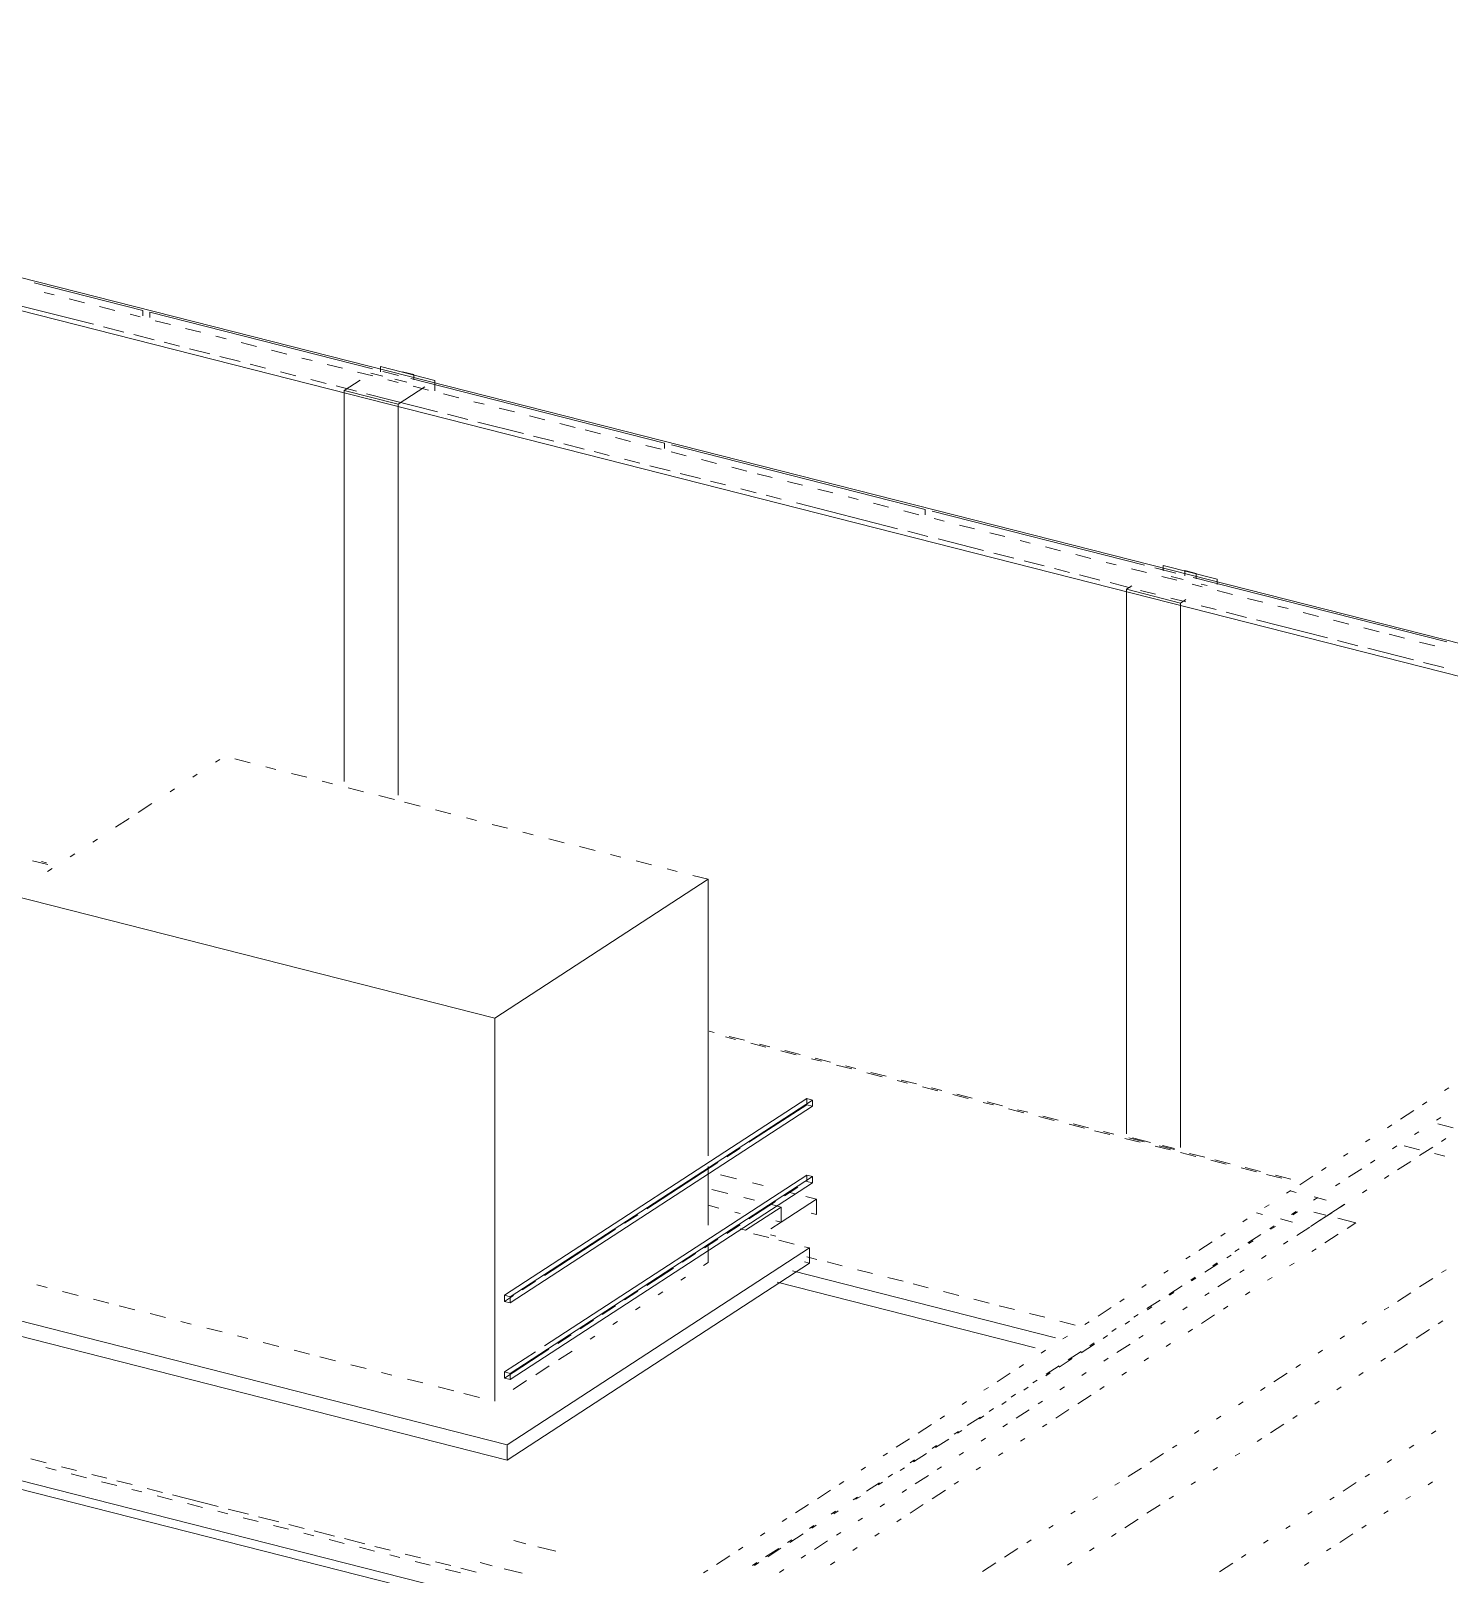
# Paper-space layout '02 Building 3D Model' of a CAD drawing. Header units: millimetres. Extents: x 5 to 415, y 7 to 290.
# Drawn here: x 227.09 to 253.94, y 195.49 to 224.7 of the extents above; entities that cross this region are included whole.
import ezdxf

# ---------------------------------------------------------------- set-up
doc = ezdxf.new("R2010")
doc.units = ezdxf.units.MM
doc.layers.add('MODEL_3D_VIEW', color=7, linetype='Continuous', lineweight=9)

# ---------------------------------------------------------------- blocks, each defined once
blk = doc.blocks.new('SHEET_02_BUILDING_3D')
at = {"layer": 'MODEL_3D_VIEW', "lineweight": 9}
for p, q in [((262.738, 210.298), (206.058, 224.703)), ((219.673, 221.867), (273.481, 208.192)), ((227.15, 219.932), (229.209, 219.409)), ((227.531, 219.703), (227.339, 219.751)), ((226.839, 219.513), (228.276, 219.148)), ((228.105, 219.557), (227.818, 219.63)), ((228.679, 219.411), (228.392, 219.484)), ((229.158, 219.289), (228.967, 219.338)), ((229.209, 219.409), (229.209, 219.308)), ((229.343, 219.274), (229.343, 219.375)), ((229.343, 219.375), (233.558, 218.304)), ((229.733, 219.143), (229.445, 219.216)), ((228.467, 219.099), (228.85, 219.002)), ((229.042, 218.953), (229.425, 218.856)), ((230.307, 218.997), (230.02, 219.07)), ((230.786, 218.875), (230.594, 218.924)), ((229.616, 218.807), (229.903, 218.734)), ((230.095, 218.685), (230.478, 218.588)), ((230.669, 218.539), (231.052, 218.442)), ((231.36, 218.729), (231.073, 218.802)), ((231.935, 218.583), (231.648, 218.656)), ((231.244, 218.393), (231.531, 218.32)), ((231.818, 218.247), (232.105, 218.174)), ((232.413, 218.462), (232.222, 218.51)), ((232.988, 218.316), (232.701, 218.389)), ((233.712, 218.248), (233.712, 218.346)), ((233.712, 218.346), (234.735, 218.086)), ((233.754, 218.254), (234.048, 218.179)), ((234.124, 218.249), (234.34, 218.195)), ((232.393, 218.101), (232.68, 218.028)), ((232.871, 217.98), (233.254, 217.882)), ((233.323, 218.093), (233.02, 217.896)), ((233.562, 218.17), (233.275, 218.243)), ((233.753, 218.167), (233.525, 218.225)), ((234.041, 218.048), (233.85, 218.097)), ((234.207, 218.051), (233.98, 218.109)), ((234.044, 217.636), (234.549, 217.965)), ((234.281, 218.12), (239.084, 216.899)), ((234.616, 217.902), (234.328, 217.975)), ((234.34, 218.195), (234.34, 218.096)), ((234.735, 218.086), (234.735, 217.889)), ((233.02, 217.896), (234.044, 217.636)), ((233.02, 210.491), (233.02, 217.896)), ((233.446, 217.834), (234.786, 217.493)), ((235.19, 217.756), (234.903, 217.829)), ((235.669, 217.634), (235.477, 217.683)), ((234.044, 210.231), (234.044, 217.636)), ((234.978, 217.444), (235.361, 217.347)), ((236.243, 217.488), (235.956, 217.561)), ((236.818, 217.342), (236.53, 217.415)), ((235.552, 217.298), (236.414, 217.079)), ((237.392, 217.196), (237.105, 217.269)), ((237.871, 217.075), (237.584, 217.148)), ((236.605, 217.031), (236.988, 216.933)), ((237.18, 216.885), (237.563, 216.787)), ((238.445, 216.929), (238.158, 217.002)), ((239.02, 216.783), (238.732, 216.856)), ((239.084, 216.899), (239.084, 216.798)), ((239.219, 216.865), (244.021, 215.645)), ((237.754, 216.739), (238.041, 216.666)), ((238.329, 216.593), (238.616, 216.52)), ((239.498, 216.661), (239.211, 216.734)), ((240.073, 216.515), (239.786, 216.588)), ((238.807, 216.471), (239.19, 216.374)), ((239.382, 216.325), (239.765, 216.228)), ((240.647, 216.369), (240.36, 216.442)), ((241.126, 216.247), (240.839, 216.32)), ((239.956, 216.179), (240.243, 216.106)), ((240.531, 216.033), (240.818, 215.96)), ((241.009, 215.911), (241.297, 215.838)), ((241.7, 216.101), (241.413, 216.174)), ((242.275, 215.955), (241.988, 216.028)), ((241.584, 215.765), (243.499, 215.279)), ((242.754, 215.834), (242.562, 215.882)), ((243.328, 215.688), (243.041, 215.761)), ((244.021, 215.645), (244.021, 215.543)), ((243.903, 215.542), (243.615, 215.615)), ((244.156, 215.61), (248.175, 214.589)), ((244.381, 215.42), (244.19, 215.469)), ((244.956, 215.274), (244.669, 215.347)), ((243.69, 215.23), (244.073, 215.133)), ((244.265, 215.084), (245.126, 214.865)), ((245.53, 215.128), (245.243, 215.201)), ((246.009, 215.006), (245.817, 215.055)), ((245.318, 214.816), (245.701, 214.719)), ((246.583, 214.86), (246.296, 214.933)), ((247.158, 214.714), (246.871, 214.787)), ((245.892, 214.67), (246.275, 214.573)), ((246.467, 214.524), (246.754, 214.451)), ((247.637, 214.593), (247.445, 214.641)), ((248.211, 214.447), (247.924, 214.52)), ((248.371, 214.539), (248.763, 214.439)), ((248.525, 214.483), (248.525, 214.582)), ((248.525, 214.582), (249.548, 214.322)), ((248.937, 214.386), (248.937, 214.484)), ((248.937, 214.484), (249.153, 214.43)), ((246.945, 214.403), (247.328, 214.305)), ((247.52, 214.257), (247.903, 214.159)), ((247.934, 214.197), (247.833, 214.131)), ((248.785, 214.301), (248.498, 214.374)), ((248.907, 214.316), (248.679, 214.373)), ((249.264, 214.179), (249.073, 214.228)), ((249.094, 214.355), (253.897, 213.135)), ((249.153, 214.43), (249.153, 214.331)), ((249.361, 214.2), (249.248, 214.229)), ((249.548, 214.322), (249.548, 214.223)), ((247.833, 214.131), (248.857, 213.871)), ((247.833, 203.824), (247.833, 214.131)), ((248.094, 214.111), (248.382, 214.038)), ((248.669, 213.965), (248.956, 213.892)), ((248.857, 213.871), (248.957, 213.937)), ((248.857, 203.564), (248.857, 213.871)), ((249.839, 214.033), (249.551, 214.106)), ((250.413, 213.887), (250.126, 213.96)), ((249.243, 213.819), (249.53, 213.746)), ((249.722, 213.697), (250.105, 213.6)), ((250.892, 213.765), (250.7, 213.814)), ((251.466, 213.619), (251.179, 213.692)), ((250.296, 213.551), (251.637, 213.21)), ((252.041, 213.473), (251.753, 213.546)), ((252.615, 213.327), (252.328, 213.4)), ((251.828, 213.162), (252.211, 213.064)), ((252.403, 213.016), (253.264, 212.797)), ((253.094, 213.206), (252.807, 213.279)), ((253.668, 213.06), (253.381, 213.133)), ((253.456, 212.748), (253.839, 212.651)), ((230.67, 210.912), (230.584, 210.857)), ((231.243, 210.845), (230.951, 210.919)), ((231.73, 210.721), (231.535, 210.77)), ((230.24, 210.633), (230.154, 210.577)), ((232.315, 210.572), (232.022, 210.647)), ((232.802, 210.448), (232.607, 210.498)), ((233.386, 210.3), (233.094, 210.374)), ((229.381, 210.073), (229.123, 209.906)), ((229.811, 210.353), (229.725, 210.297)), ((233.971, 210.151), (233.678, 210.226)), ((234.458, 210.028), (234.165, 210.102)), ((228.951, 209.794), (228.693, 209.626)), ((235.042, 209.879), (234.75, 209.953)), ((235.529, 209.755), (235.334, 209.805)), ((236.114, 209.607), (235.821, 209.681)), ((236.601, 209.483), (236.406, 209.532)), ((228.35, 209.402), (228.264, 209.346)), ((237.185, 209.334), (236.893, 209.409)), ((237.77, 209.186), (237.478, 209.26)), ((227.121, 208.992), (227.409, 208.919)), ((227.29, 208.976), (227.386, 208.952)), ((227.92, 209.122), (227.834, 209.067)), ((238.257, 209.062), (238.062, 209.111)), ((238.841, 208.913), (238.549, 208.988)), ((227.49, 208.843), (227.404, 208.787)), ((235.874, 206.012), (239.913, 208.641)), ((239.328, 208.79), (239.134, 208.839)), ((239.913, 208.641), (239.621, 208.715)), ((239.913, 208.641), (239.913, 203.403)), ((183.12, 208.386), (299.543, 178.796)), ((226.717, 208.339), (235.874, 206.012)), ((234.732, 195.101), (183.127, 208.217)), ((235.874, 198.759), (235.874, 206.012)), ((239.93, 205.764), (240.026, 205.739)), ((240.238, 205.659), (240.43, 205.61)), ((240.313, 205.666), (240.6, 205.593)), ((240.717, 205.537), (241.004, 205.464)), ((240.887, 205.52), (241.079, 205.472)), ((241.366, 205.399), (241.653, 205.326)), ((241.291, 205.391), (241.579, 205.318)), ((241.866, 205.245), (242.057, 205.196)), ((241.941, 205.253), (242.228, 205.18)), ((242.345, 205.123), (242.632, 205.05)), ((242.515, 205.107), (242.707, 205.058)), ((242.919, 204.977), (243.206, 204.904)), ((242.994, 204.985), (243.281, 204.912)), ((243.493, 204.831), (243.685, 204.783)), ((243.568, 204.839), (243.856, 204.766)), ((243.972, 204.71), (244.259, 204.637)), ((244.143, 204.693), (244.334, 204.644)), ((244.547, 204.564), (244.834, 204.491)), ((244.622, 204.571), (244.909, 204.498)), ((253.933, 204.696), (253.85, 204.642)), ((241.778, 204.49), (236.056, 200.765)), ((236.164, 200.738), (241.886, 204.462)), ((241.886, 204.346), (236.164, 200.622)), ((241.778, 204.374), (240.684, 203.662)), ((241.778, 204.374), (241.778, 204.49)), ((241.778, 204.49), (241.886, 204.462)), ((241.886, 204.346), (241.778, 204.374)), ((241.886, 204.462), (241.886, 204.346)), ((245.121, 204.418), (245.313, 204.369)), ((245.196, 204.425), (245.484, 204.352)), ((245.6, 204.296), (245.887, 204.223)), ((245.771, 204.279), (245.962, 204.23)), ((253.269, 204.263), (253.02, 204.101)), ((253.518, 204.425), (253.435, 204.371)), ((246.174, 204.15), (246.461, 204.077)), ((246.25, 204.157), (246.537, 204.084)), ((246.749, 204.004), (247.036, 203.931)), ((246.824, 204.011), (247.111, 203.938)), ((252.854, 203.993), (252.771, 203.939)), ((253.698, 204.079), (253.781, 204.133)), ((254.017, 203.939), (253.728, 204.012)), ((247.227, 203.882), (247.515, 203.809)), ((247.399, 203.865), (247.59, 203.817)), ((247.802, 203.736), (248.089, 203.663)), ((247.877, 203.744), (248.165, 203.671)), ((247.947, 203.745), (248.288, 203.658)), ((252.439, 203.723), (252.356, 203.669)), ((253.283, 203.809), (253.366, 203.863)), ((253.795, 203.679), (253.878, 203.733)), ((240.516, 203.552), (240.263, 203.388)), ((248.376, 203.59), (248.664, 203.517)), ((248.452, 203.598), (248.739, 203.525)), ((248.515, 203.601), (248.743, 203.543)), ((248.855, 203.469), (249.142, 203.396)), ((249.026, 203.452), (249.314, 203.379)), ((252.024, 203.453), (251.941, 203.399)), ((252.868, 203.539), (252.951, 203.593)), ((253.089, 203.596), (253.377, 203.522)), ((253.38, 203.409), (253.629, 203.571)), ((253.666, 203.449), (253.858, 203.4)), ((240.095, 203.278), (238.749, 202.402)), ((239.913, 203.201), (239.913, 202.093)), ((249.429, 203.323), (249.717, 203.25)), ((249.505, 203.33), (249.792, 203.257)), ((250.004, 203.177), (250.291, 203.104)), ((250.08, 203.184), (250.367, 203.111)), ((250.483, 203.055), (250.77, 202.982)), ((251.609, 203.183), (251.526, 203.129)), ((252.038, 202.999), (252.287, 203.161)), ((252.453, 203.269), (252.536, 203.323)), ((252.965, 203.139), (253.214, 203.301)), ((236.164, 199.287), (241.886, 203.012)), ((241.886, 202.896), (236.164, 199.171)), ((241.778, 203.039), (236.813, 199.808)), ((240.283, 202.694), (239.98, 202.771)), ((240.451, 202.97), (240.148, 203.047)), ((240.956, 202.842), (240.754, 202.893)), ((241.609, 202.814), (241.357, 202.649)), ((241.778, 202.923), (241.778, 203.039)), ((241.778, 203.039), (241.886, 203.012)), ((241.886, 202.896), (241.778, 202.923)), ((241.886, 203.012), (241.886, 202.896)), ((250.654, 203.038), (250.941, 202.965)), ((251.36, 203.021), (251.111, 202.859)), ((251.789, 202.837), (251.872, 202.891)), ((252.716, 202.977), (252.799, 203.031)), ((240.788, 202.565), (240.586, 202.617)), ((241.189, 202.54), (240.684, 202.211)), ((241.293, 202.437), (241.091, 202.488)), ((241.293, 202.147), (241.966, 202.585)), ((241.562, 202.688), (241.461, 202.714)), ((241.966, 202.585), (241.764, 202.637)), ((241.966, 202.585), (241.966, 202.295)), ((250.53, 202.48), (250.447, 202.426)), ((250.945, 202.75), (250.862, 202.696)), ((251.046, 202.714), (250.933, 202.742)), ((251.317, 202.066), (251.956, 202.482)), ((251.374, 202.566), (251.457, 202.62)), ((251.615, 202.569), (251.388, 202.627)), ((251.885, 202.436), (251.968, 202.49)), ((252.3, 202.706), (252.383, 202.761)), ((238.58, 202.292), (238.328, 202.128)), ((240.115, 202.417), (239.913, 202.469)), ((240.519, 202.315), (240.418, 202.34)), ((240.62, 201.999), (241.293, 202.437)), ((241.293, 202.437), (241.293, 202.147)), ((241.865, 202.321), (241.966, 202.295)), ((250.115, 202.21), (250.032, 202.156)), ((250.293, 202.326), (250.407, 202.297)), ((250.748, 202.211), (250.976, 202.153)), ((250.959, 202.296), (251.042, 202.35)), ((251.068, 202.343), (250.984, 202.289)), ((251.606, 202.282), (251.379, 202.34)), ((251.47, 202.166), (251.719, 202.328)), ((252.175, 202.137), (251.834, 202.224)), ((238.16, 202.019), (236.813, 201.142)), ((240.516, 202.102), (240.263, 201.937)), ((240.519, 202.025), (240.62, 201.999)), ((241.058, 201.858), (240.768, 201.932)), ((241.192, 201.883), (241.091, 201.908)), ((241.293, 202.147), (241.1, 202.022)), ((241.192, 202.173), (241.293, 202.147)), ((249.7, 201.94), (249.617, 201.886)), ((250.129, 201.756), (250.378, 201.918)), ((250.544, 202.026), (250.627, 202.08)), ((250.65, 202.071), (250.567, 202.017)), ((251.055, 201.896), (251.304, 202.058)), ((251.59, 201.757), (251.841, 201.92)), ((252.008, 202.029), (252.175, 202.137)), ((236.11, 197.937), (241.832, 201.662)), ((240.095, 201.828), (239.842, 201.663)), ((239.913, 201.69), (239.913, 201.388)), ((241.542, 201.736), (241.252, 201.809)), ((241.832, 201.662), (241.735, 201.686)), ((241.832, 201.662), (241.832, 201.372)), ((249.451, 201.778), (249.202, 201.616)), ((249.88, 201.594), (249.963, 201.648)), ((250.232, 201.799), (250.149, 201.745)), ((250.806, 201.734), (250.889, 201.788)), ((251.339, 201.593), (251.423, 201.648)), ((241.832, 201.372), (236.11, 197.647)), ((239.674, 201.554), (239.422, 201.39)), ((239.913, 201.388), (239.827, 201.332)), ((241.735, 201.396), (241.832, 201.372)), ((241.972, 201.445), (241.78, 201.494)), ((242.451, 201.323), (242.164, 201.396)), ((249.036, 201.508), (248.953, 201.454)), ((249.564, 201.364), (249.313, 201.201)), ((249.465, 201.324), (249.548, 201.378)), ((249.814, 201.527), (249.731, 201.473)), ((250.391, 201.464), (250.474, 201.518)), ((250.921, 201.321), (251.005, 201.376)), ((236.645, 201.033), (236.392, 200.868)), ((239.253, 201.28), (238.749, 200.951)), ((239.483, 201.108), (239.397, 201.052)), ((246.106, 199.769), (241.218, 201.011)), ((241.506, 201.228), (246.49, 199.962)), ((243.026, 201.177), (242.739, 201.25)), ((243.601, 201.031), (243.314, 201.104)), ((248.621, 201.238), (248.538, 201.184)), ((249.049, 201.053), (249.132, 201.108)), ((249.146, 201.092), (249.062, 201.037)), ((249.561, 200.923), (249.81, 201.086)), ((249.976, 201.194), (250.059, 201.248)), ((250.504, 201.049), (250.587, 201.104)), ((253.631, 201.086), (253.381, 200.923)), ((253.882, 201.25), (253.798, 201.195)), ((224.798, 200.812), (236.11, 197.937)), ((227.399, 200.913), (227.204, 200.962)), ((227.983, 200.764), (227.691, 200.839)), ((236.164, 200.738), (236.056, 200.765)), ((236.056, 200.765), (236.056, 200.649)), ((236.224, 200.759), (236.056, 200.649)), ((236.164, 200.622), (236.164, 200.738)), ((238.58, 200.842), (238.328, 200.677)), ((239.054, 200.829), (238.968, 200.773)), ((244.08, 200.909), (243.793, 200.982)), ((244.655, 200.763), (244.368, 200.836)), ((248.206, 200.967), (248.123, 200.913)), ((248.634, 200.783), (248.883, 200.945)), ((248.728, 200.82), (248.644, 200.765)), ((249.312, 200.761), (249.395, 200.815)), ((250.086, 200.777), (250.169, 200.832)), ((253.213, 200.814), (252.963, 200.651)), ((236.11, 197.647), (224.798, 200.522)), ((228.568, 200.616), (228.276, 200.69)), ((229.055, 200.492), (228.763, 200.566)), ((236.056, 200.649), (236.164, 200.622)), ((238.16, 200.568), (237.907, 200.404)), ((238.624, 200.549), (238.538, 200.493)), ((245.231, 200.617), (244.943, 200.69)), ((245.71, 200.495), (245.422, 200.568)), ((247.542, 200.535), (247.293, 200.373)), ((247.791, 200.697), (247.708, 200.643)), ((248.219, 200.513), (248.468, 200.675)), ((248.31, 200.548), (248.227, 200.493)), ((248.897, 200.491), (248.98, 200.545)), ((249.668, 200.505), (249.751, 200.56)), ((252.796, 200.542), (252.712, 200.488)), ((229.639, 200.343), (229.347, 200.418)), ((230.126, 200.22), (229.932, 200.269)), ((230.711, 200.071), (230.419, 200.145)), ((237.739, 200.294), (237.486, 200.13)), ((238.194, 200.269), (238.108, 200.213)), ((246.285, 200.349), (245.997, 200.422)), ((246.86, 200.203), (246.572, 200.276)), ((247.127, 200.265), (247.044, 200.211)), ((247.555, 200.081), (247.638, 200.135)), ((247.892, 200.276), (247.809, 200.221)), ((247.97, 200.351), (248.053, 200.405)), ((248.482, 200.221), (248.565, 200.275)), ((249.25, 200.233), (249.501, 200.397)), ((252.378, 200.27), (252.294, 200.216)), ((253.735, 200.228), (253.819, 200.282)), ((231.198, 199.947), (231.003, 199.997)), ((231.782, 199.799), (231.49, 199.873)), ((237.318, 200.02), (237.066, 199.856)), ((237.764, 199.99), (237.679, 199.934)), ((246.712, 199.995), (246.629, 199.941)), ((247.224, 199.841), (246.973, 199.677)), ((247.14, 199.811), (247.223, 199.865)), ((247.474, 200.004), (247.391, 199.949)), ((247.652, 199.681), (247.901, 199.843)), ((248.067, 199.951), (248.15, 200.005)), ((248.581, 199.798), (248.665, 199.853)), ((248.999, 200.07), (249.083, 200.125)), ((251.96, 199.998), (251.876, 199.944)), ((252.9, 199.684), (253.15, 199.847)), ((253.318, 199.956), (253.568, 200.119)), ((232.367, 199.65), (232.075, 199.725)), ((232.854, 199.526), (232.562, 199.601)), ((236.897, 199.746), (236.056, 199.199)), ((236.645, 199.698), (236.056, 199.315)), ((237.335, 199.71), (237.077, 199.542)), ((246.297, 199.725), (246.214, 199.671)), ((246.806, 199.569), (246.555, 199.405)), ((246.725, 199.541), (246.974, 199.703)), ((247.403, 199.519), (247.486, 199.573)), ((248.164, 199.526), (248.247, 199.581)), ((251.542, 199.726), (251.458, 199.672)), ((252.649, 199.521), (252.733, 199.575)), ((233.439, 199.378), (233.146, 199.452)), ((233.926, 199.254), (233.731, 199.304)), ((236.164, 199.287), (236.056, 199.315)), ((236.056, 199.315), (236.056, 199.199)), ((236.164, 199.171), (236.164, 199.287)), ((236.905, 199.43), (236.647, 199.262)), ((245.632, 199.292), (245.383, 199.13)), ((245.881, 199.455), (245.798, 199.4)), ((246.388, 199.297), (246.304, 199.242)), ((246.31, 199.27), (246.559, 199.433)), ((246.988, 199.248), (247.071, 199.302)), ((247.746, 199.254), (247.829, 199.309)), ((250.873, 199.291), (250.623, 199.128)), ((251.124, 199.454), (251.041, 199.4)), ((252.231, 199.249), (252.315, 199.303)), ((234.51, 199.106), (234.218, 199.18)), ((235.095, 198.957), (234.802, 199.031)), ((236.056, 199.199), (236.164, 199.171)), ((236.475, 199.15), (236.218, 198.983)), ((245.217, 199.022), (245.134, 198.968)), ((245.97, 199.025), (245.887, 198.97)), ((246.061, 199.108), (246.144, 199.162)), ((246.573, 198.978), (246.656, 199.032)), ((247.328, 198.982), (247.411, 199.037)), ((250.456, 199.019), (250.372, 198.965)), ((251.813, 198.977), (251.897, 199.031)), ((235.582, 198.833), (235.289, 198.907)), ((244.802, 198.752), (244.719, 198.698)), ((245.552, 198.753), (245.469, 198.698)), ((245.646, 198.838), (245.729, 198.892)), ((246.158, 198.708), (246.241, 198.762)), ((246.91, 198.71), (247.161, 198.873)), ((250.038, 198.747), (249.954, 198.693)), ((251.395, 198.705), (251.479, 198.759)), ((244.387, 198.482), (244.304, 198.428)), ((244.816, 198.298), (245.065, 198.46)), ((245.134, 198.481), (245.051, 198.426)), ((245.231, 198.568), (245.314, 198.622)), ((245.743, 198.438), (245.992, 198.6)), ((246.492, 198.438), (246.743, 198.601)), ((249.62, 198.475), (249.536, 198.421)), ((250.978, 198.433), (251.061, 198.487)), ((244.138, 198.32), (243.889, 198.158)), ((244.567, 198.136), (244.65, 198.19)), ((244.716, 198.209), (244.633, 198.154)), ((245.494, 198.276), (245.577, 198.33)), ((246.241, 198.275), (246.325, 198.329)), ((249.202, 198.203), (249.118, 198.149)), ((250.56, 198.161), (250.81, 198.324)), ((253.687, 198.198), (253.604, 198.143)), ((236.11, 197.647), (236.11, 197.937)), ((243.723, 198.05), (243.474, 197.888)), ((244.152, 197.866), (244.235, 197.92)), ((244.466, 198.045), (244.215, 197.882)), ((245.079, 198.006), (245.162, 198.06)), ((245.823, 198.003), (245.907, 198.057)), ((248.784, 197.931), (248.701, 197.877)), ((250.309, 197.998), (250.393, 198.052)), ((253.27, 197.926), (253.186, 197.871)), ((227.092, 197.667), (227.38, 197.594)), ((227.566, 197.456), (227.374, 197.504)), ((227.667, 197.521), (227.954, 197.448)), ((242.893, 197.509), (242.81, 197.455)), ((243.308, 197.78), (243.225, 197.726)), ((243.737, 197.595), (243.82, 197.649)), ((244.048, 197.773), (243.797, 197.61)), ((244.249, 197.465), (244.332, 197.519)), ((244.664, 197.736), (244.747, 197.79)), ((244.988, 197.459), (245.071, 197.513)), ((245.406, 197.731), (245.489, 197.785)), ((248.533, 197.768), (248.283, 197.605)), ((249.473, 197.454), (249.557, 197.508)), ((249.891, 197.726), (249.975, 197.78)), ((252.852, 197.654), (252.768, 197.599)), ((228.14, 197.31), (227.853, 197.383)), ((228.241, 197.375), (228.529, 197.302)), ((228.715, 197.164), (228.428, 197.237)), ((228.72, 197.254), (229.007, 197.181)), ((242.478, 197.239), (242.395, 197.185)), ((242.907, 197.055), (243.156, 197.217)), ((243.212, 197.23), (243.129, 197.175)), ((243.322, 197.325), (243.405, 197.379)), ((243.63, 197.502), (243.546, 197.447)), ((243.834, 197.195), (244.083, 197.357)), ((244.57, 197.187), (244.653, 197.241)), ((247.698, 197.224), (247.614, 197.17)), ((248.116, 197.496), (247.865, 197.333)), ((249.055, 197.182), (249.139, 197.236)), ((252.183, 197.219), (251.932, 197.055)), ((252.434, 197.382), (252.35, 197.327)), ((253.541, 197.176), (253.624, 197.231)), ((229.193, 197.042), (229.002, 197.091)), ((229.294, 197.108), (229.582, 197.035)), ((229.768, 196.896), (229.481, 196.969)), ((229.773, 196.986), (230.635, 196.767)), ((242.229, 197.077), (241.98, 196.915)), ((242.658, 196.893), (242.741, 196.947)), ((242.794, 196.958), (242.711, 196.903)), ((243.585, 197.033), (243.668, 197.087)), ((244.152, 196.915), (244.403, 197.078)), ((247.28, 196.952), (247.196, 196.898)), ((248.637, 196.91), (248.721, 196.964)), ((251.765, 196.947), (251.682, 196.892)), ((253.123, 196.904), (253.207, 196.959)), ((230.342, 196.75), (230.055, 196.823)), ((230.821, 196.628), (230.63, 196.677)), ((230.826, 196.718), (231.209, 196.621)), ((241.814, 196.807), (241.565, 196.645)), ((242.243, 196.623), (242.326, 196.677)), ((242.376, 196.686), (242.293, 196.631)), ((243.17, 196.763), (243.253, 196.817)), ((243.734, 196.643), (243.985, 196.806)), ((246.862, 196.68), (246.778, 196.626)), ((248.22, 196.638), (248.47, 196.801)), ((251.347, 196.675), (251.264, 196.62)), ((252.705, 196.632), (252.789, 196.687)), ((231.396, 196.482), (231.108, 196.555)), ((231.401, 196.572), (231.784, 196.475)), ((231.97, 196.336), (231.683, 196.409)), ((231.975, 196.426), (232.262, 196.353)), ((241.399, 196.537), (241.316, 196.483)), ((241.828, 196.353), (241.911, 196.407)), ((241.959, 196.414), (241.875, 196.359)), ((242.754, 196.493), (242.837, 196.547)), ((243.483, 196.48), (243.567, 196.534)), ((246.444, 196.408), (246.36, 196.354)), ((247.802, 196.366), (248.052, 196.529)), ((250.93, 196.403), (250.846, 196.348)), ((252.287, 196.36), (252.371, 196.415)), ((232.449, 196.215), (232.257, 196.263)), ((232.454, 196.305), (232.837, 196.207)), ((233.023, 196.069), (232.736, 196.142)), ((233.028, 196.159), (233.411, 196.061)), ((236.461, 196.063), (236.234, 196.121)), ((240.984, 196.267), (240.901, 196.213)), ((241.413, 196.083), (241.496, 196.137)), ((241.708, 196.25), (241.457, 196.087)), ((241.924, 195.953), (242.173, 196.115)), ((242.339, 196.223), (242.422, 196.277)), ((243.066, 196.208), (243.149, 196.262)), ((246.026, 196.136), (245.943, 196.082)), ((247.551, 196.202), (247.635, 196.257)), ((250.512, 196.131), (250.428, 196.076)), ((251.869, 196.088), (252.12, 196.251)), ((233.598, 195.923), (233.31, 195.996)), ((233.603, 196.013), (233.89, 195.94)), ((234.076, 195.801), (233.885, 195.85)), ((234.177, 195.867), (234.465, 195.794)), ((237.03, 195.919), (236.689, 196.005)), ((240.32, 195.834), (240.071, 195.672)), ((240.569, 195.997), (240.486, 195.942)), ((240.998, 195.812), (241.247, 195.975)), ((241.29, 195.978), (241.039, 195.815)), ((241.675, 195.79), (241.758, 195.844)), ((242.648, 195.936), (242.731, 195.99)), ((245.775, 195.973), (245.525, 195.81)), ((247.133, 195.93), (247.217, 195.985)), ((250.094, 195.859), (250.01, 195.804)), ((251.619, 195.925), (251.702, 195.979)), ((234.651, 195.655), (234.364, 195.728)), ((234.752, 195.721), (235.039, 195.648)), ((235.225, 195.509), (234.938, 195.582)), ((235.23, 195.599), (235.518, 195.526)), ((235.594, 195.705), (235.822, 195.647)), ((236.049, 195.589), (236.39, 195.502)), ((239.905, 195.564), (239.822, 195.51)), ((240.749, 195.65), (240.832, 195.704)), ((240.872, 195.706), (240.789, 195.652)), ((241.26, 195.52), (241.343, 195.574)), ((242.23, 195.664), (242.313, 195.718)), ((245.358, 195.701), (245.107, 195.538)), ((246.715, 195.658), (246.799, 195.713)), ((249.843, 195.695), (249.592, 195.532)), ((251.201, 195.653), (251.284, 195.707))]:
    blk.add_line(p, q, dxfattribs=at)

psp = doc.layouts.new('02 Building 3D Model')

# ---------------------------------------------------------------- block references
psp.add_blockref('SHEET_02_BUILDING_3D', (0, 0))

doc.saveas('drawing.dxf')
